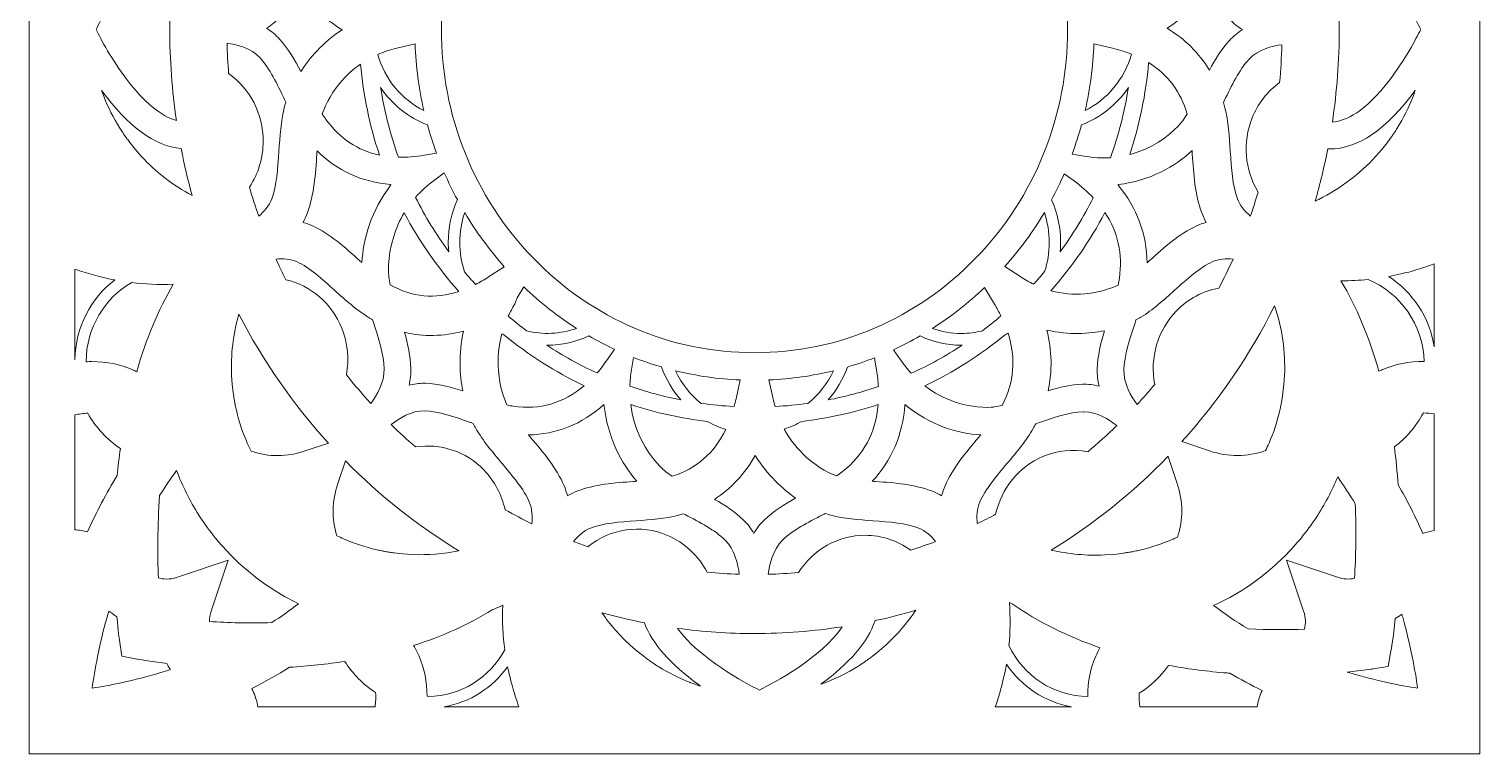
# Model space of a CAD drawing. Header units: millimetres. Extents: x -965 to 732, y -534 to 696.
# Drawn here: x -519.2 to -138.3, y -114.8 to 75.6 of the extents above; entities that cross this region are included whole.
import ezdxf

# ---------------------------------------------------------------- set-up
doc = ezdxf.new("R2010")
doc.units = ezdxf.units.MM
doc.header["$MEASUREMENT"] = 0
doc.layers.add('Layer 8', color=7, linetype='Continuous')

msp = doc.modelspace()

# ---------------------------------------------------------------- linework, layer by layer
at = {"layer": 'Layer 8', "lineweight": 0}
msp.add_lwpolyline([(-519.23, 266.09), (-519.23, -114.82), (-138.31, -114.82), (-138.31, 266.09), (-519.23, 266.09)], dxfattribs=at)
for points, knots in [([(-328.77, -9.41), (-350.73, -9.41), (-371.38, -0.56), (-386.9, 15.5), (-402.43, 31.56), (-410.98, 52.92), (-410.98, 75.63), (-410.98, 98.35), (-402.43, 119.71), (-386.9, 135.77), (-371.38, 151.83), (-350.73, 160.68), (-328.77, 160.68), (-306.81, 160.68), (-286.17, 151.83), (-270.64, 135.77), (-264.68, 129.6), (-259.75, 122.65), (-255.93, 115.14), (-255.7, 114.65), (-255.47, 114.16), (-255.25, 113.67), (-255.24, 113.68), (-255.23, 113.69), (-255.22, 113.7), (-249.56, 102.03), (-246.57, 89.07), (-246.57, 75.63), (-246.57, 52.92), (-255.12, 31.56), (-270.64, 15.5), (-286.17, -0.56), (-306.81, -9.41), (-328.77, -9.41)], [0, 0, 0, 0, 1, 1, 1, 2, 2, 2, 3, 3, 3, 4, 4, 4, 5, 5, 5, 6, 6, 6, 7, 7, 7, 8, 8, 8, 9, 9, 9, 10, 10, 10, 11, 11, 11, 11]), ([(-482.29, 75.63), (-482.29, 67.53), (-481.7, 59.49), (-480.53, 51.56), (-484.63, 52.77), (-489.09, 56.46), (-493.57, 62.37), (-497.48, 67.53), (-500.37, 72.97), (-501.64, 75.53), (-500.37, 78.11), (-497.47, 83.57), (-493.53, 88.76), (-488.19, 95.76), (-483.75, 98.52), (-480.57, 99.49), (-481.71, 91.63), (-482.29, 83.66), (-482.29, 75.63)], [0, 0, 0, 0, 1, 1, 1, 2, 2, 2, 3, 3, 3, 4, 4, 4, 5, 5, 5, 6, 6, 6, 6]), ([(-175.26, 75.63), (-175.26, 83.81), (-175.86, 91.92), (-177.04, 99.91), (-172.52, 99.49), (-167.46, 95.83), (-162.35, 89.24), (-158.23, 83.93), (-155.2, 78.22), (-153.86, 75.53), (-155.14, 72.95), (-158.03, 67.49), (-161.98, 62.31), (-168.48, 53.77), (-173.66, 51.46), (-177.07, 51.15), (-175.87, 59.21), (-175.26, 67.39), (-175.26, 75.63)], [0, 0, 0, 0, 1, 1, 1, 2, 2, 2, 3, 3, 3, 4, 4, 4, 5, 5, 5, 6, 6, 6, 6]), ([(-437.06, 75.44), (-442.16, 72.07), (-445.62, 67.97), (-447.9, 64.46), (-449.43, 67.45), (-451.23, 70.54), (-453.48, 73), (-454.45, 74.07), (-455.58, 75.01), (-456.86, 75.82), (-455.58, 76.63), (-454.45, 77.56), (-453.47, 78.62), (-451.39, 80.88), (-449.7, 83.67), (-448.2, 86.52), (-445.46, 81.99), (-441.73, 78.27), (-437.06, 75.44)], [0, 0, 0, 0, 1, 1, 1, 2, 2, 2, 3, 3, 3, 4, 4, 4, 5, 5, 5, 6, 6, 6, 6]), ([(-204.07, 72.64), (-206.15, 70.39), (-207.84, 67.62), (-209.33, 64.79), (-212.06, 69.3), (-215.79, 73), (-220.44, 75.82), (-215.36, 79.18), (-211.9, 83.27), (-209.63, 86.77), (-208.11, 83.8), (-206.31, 80.72), (-204.07, 78.26), (-203.09, 77.2), (-201.96, 76.26), (-200.69, 75.45), (-201.97, 74.64), (-203.1, 73.7), (-204.07, 72.64)], [0, 0, 0, 0, 1, 1, 1, 2, 2, 2, 3, 3, 3, 4, 4, 4, 5, 5, 5, 6, 6, 6, 6]), ([(-467.24, 71.91), (-464.74, 71.58), (-460.96, 70.65), (-458.56, 68.02), (-456.08, 65.31), (-454.08, 61.15), (-452.15, 57.12), (-452.04, 56.88), (-451.92, 56.64), (-451.81, 56.4), (-451.97, 55.89), (-452.11, 55.41), (-452.22, 54.95), (-453.11, 51.38), (-453.37, 47.38), (-453.63, 43.5), (-453.93, 39.03), (-454.24, 34.4), (-455.49, 31.05), (-456.17, 29.2), (-457.55, 27.65), (-458.93, 26.47), (-459.82, 28.98), (-460.63, 31.52), (-461.38, 34.08), (-459.01, 37.66), (-457.76, 41.81), (-457.76, 46.16), (-457.76, 53.31), (-461.13, 59.87), (-466.83, 63.9), (-467.03, 66.56), (-467.17, 69.23), (-467.24, 71.91)], [0, 0, 0, 0, 1, 1, 1, 2, 2, 2, 3, 3, 3, 4, 4, 4, 5, 5, 5, 6, 6, 6, 7, 7, 7, 8, 8, 8, 9, 9, 9, 10, 10, 10, 11, 11, 11, 11]), ([(-422.68, 70.59), (-422.68, 70.59), (-417.9, 71.73), (-417.9, 71.73), (-417.66, 65.78), (-416.88, 59.93), (-415.57, 54.2), (-421.37, 57.1), (-425.83, 62.44), (-427.7, 68.92), (-426.11, 69.61), (-424.44, 70.18), (-422.68, 70.59)], [0, 0, 0, 0, 1, 1, 1, 2, 2, 2, 3, 3, 3, 4, 4, 4, 4]), ([(-239.65, 71.74), (-239.65, 71.74), (-234.82, 70.59), (-234.82, 70.59), (-233.04, 70.17), (-231.37, 69.65), (-229.81, 69.03), (-231.66, 62.5), (-236.14, 57.12), (-241.98, 54.2), (-240.67, 59.93), (-239.88, 65.79), (-239.65, 71.74)], [0, 0, 0, 0, 1, 1, 1, 2, 2, 2, 3, 3, 3, 4, 4, 4, 4]), ([(-198.11, 52.29), (-200.68, 45.88), (-200.09, 38.65), (-196.56, 32.76), (-197.2, 30.66), (-197.88, 28.57), (-198.61, 26.5), (-199.97, 27.68), (-201.33, 29.22), (-202.01, 31.05), (-203.26, 34.4), (-203.57, 39.03), (-203.87, 43.51), (-204.12, 47.38), (-204.39, 51.38), (-205.28, 54.95), (-205.39, 55.4), (-205.51, 55.86), (-205.65, 56.34), (-205.65, 56.34), (-205.45, 56.76), (-205.45, 56.76), (-203.51, 60.78), (-201.5, 64.94), (-199.01, 67.65), (-196.61, 70.25), (-192.82, 71.17), (-190.32, 71.5), (-190.41, 68.17), (-190.61, 64.86), (-190.92, 61.57), (-194.13, 59.23), (-196.6, 56.04), (-198.11, 52.29)], [0, 0, 0, 0, 1, 1, 1, 2, 2, 2, 3, 3, 3, 4, 4, 4, 5, 5, 5, 6, 6, 6, 7, 7, 7, 8, 8, 8, 9, 9, 9, 10, 10, 10, 11, 11, 11, 11]), ([(-441.27, 51.86), (-441.58, 52.3), (-441.91, 52.78), (-442.25, 53.33), (-441.72, 54.85), (-440.41, 58.02), (-437.63, 61.4), (-436.02, 63.34), (-434.2, 65.01), (-432.19, 66.41), (-431.47, 58.23), (-429.81, 50.21), (-427.22, 42.5), (-432.93, 43.71), (-437.63, 46.84), (-441.27, 51.86)], [0, 0, 0, 0, 1, 1, 1, 2, 2, 2, 3, 3, 3, 4, 4, 4, 5, 5, 5, 5]), ([(-225.32, 66.79), (-220.26, 63.66), (-216.87, 59.15), (-215.2, 53.27), (-215.6, 52.61), (-215.98, 52.04), (-216.34, 51.54), (-216.63, 51.15), (-219.27, 47.65), (-224.54, 44.88), (-226.39, 43.9), (-228.31, 43.16), (-230.28, 42.65), (-227.68, 50.43), (-226.02, 58.53), (-225.32, 66.79)], [0, 0, 0, 0, 1, 1, 1, 2, 2, 2, 3, 3, 3, 4, 4, 4, 5, 5, 5, 5]), ([(-494.64, 48.42), (-494.64, 48.42), (-494.72, 48.54), (-494.72, 48.54), (-494.96, 48.9), (-495.21, 49.27), (-495.42, 49.6), (-497.1, 52.32), (-498.49, 55.06), (-499.53, 57.75), (-499.76, 58.34), (-499.97, 58.93), (-500.18, 59.52), (-493.33, 50.05), (-486.3, 44.91), (-479.28, 44.2), (-478.48, 40.05), (-477.51, 35.93), (-476.39, 31.86), (-481.47, 34.6), (-485.96, 38.08), (-489.75, 42.2), (-489.75, 42.2), (-491.37, 44.04), (-491.37, 44.04), (-491.37, 44.04), (-492.79, 45.83), (-492.79, 45.83), (-493.02, 46.15), (-493.26, 46.47), (-493.52, 46.82), (-493.73, 47.11), (-493.94, 47.39), (-494.14, 47.68), (-494.31, 47.93), (-494.47, 48.17), (-494.64, 48.42)], [0, 0, 0, 0, 1, 1, 1, 2, 2, 2, 3, 3, 3, 4, 4, 4, 5, 5, 5, 6, 6, 6, 7, 7, 7, 8, 8, 8, 9, 9, 9, 10, 10, 10, 11, 11, 11, 12, 12, 12, 12]), ([(-426.92, 60.24), (-423.9, 55.8), (-419.62, 52.34), (-414.62, 50.42), (-413.94, 47.92), (-413.15, 45.46), (-412.27, 43.02), (-412.27, 43.02), (-415.38, 42.49), (-415.38, 42.49), (-417.79, 42.07), (-420.08, 41.89), (-422.26, 41.94), (-424.39, 47.87), (-425.95, 54), (-426.92, 60.24)], [0, 0, 0, 0, 1, 1, 1, 2, 2, 2, 3, 3, 3, 4, 4, 4, 5, 5, 5, 5]), ([(-242.26, 42.24), (-242.26, 42.24), (-245.37, 42.78), (-245.37, 42.78), (-244.44, 45.29), (-243.63, 47.84), (-242.93, 50.42), (-237.93, 52.33), (-233.65, 55.79), (-230.63, 60.24), (-231.6, 53.95), (-233.17, 47.79), (-235.33, 41.83), (-237.58, 41.69), (-239.9, 41.82), (-242.26, 42.24)], [0, 0, 0, 0, 1, 1, 1, 2, 2, 2, 3, 3, 3, 4, 4, 4, 5, 5, 5, 5]), ([(-155.98, 57.7), (-157.01, 55.01), (-158.38, 52.28), (-160.04, 49.58), (-160.28, 49.2), (-160.53, 48.82), (-160.79, 48.42), (-160.79, 48.42), (-160.83, 48.37), (-160.83, 48.37), (-161, 48.12), (-161.17, 47.86), (-161.34, 47.6), (-161.54, 47.32), (-161.74, 47.04), (-161.96, 46.75), (-161.96, 46.75), (-161.98, 46.71), (-161.98, 46.71), (-162.22, 46.39), (-162.46, 46.07), (-162.69, 45.74), (-162.69, 45.74), (-164.11, 43.95), (-164.11, 43.95), (-164.11, 43.95), (-165.63, 42.2), (-165.63, 42.2), (-169.87, 37.57), (-174.92, 33.76), (-180.65, 30.88), (-180.95, 30.73), (-181.25, 30.58), (-181.56, 30.43), (-180.27, 34.94), (-179.18, 39.51), (-178.28, 44.12), (-178.15, 44.11), (-178.02, 44.11), (-177.9, 44.11), (-170.32, 44.11), (-162.72, 49.3), (-155.32, 59.52), (-155.32, 59.53), (-155.31, 59.54), (-155.3, 59.55), (-155.51, 58.93), (-155.74, 58.32), (-155.98, 57.7)], [0, 0, 0, 0, 1, 1, 1, 2, 2, 2, 3, 3, 3, 4, 4, 4, 5, 5, 5, 6, 6, 6, 7, 7, 7, 8, 8, 8, 9, 9, 9, 10, 10, 10, 11, 11, 11, 12, 12, 12, 13, 13, 13, 14, 14, 14, 15, 15, 15, 16, 16, 16, 16]), ([(-432.46, 14.81), (-436.28, 18.25), (-440.23, 21.81), (-444.78, 23.91), (-445.59, 24.27), (-446.43, 24.59), (-447.3, 24.83), (-446.85, 25.65), (-446.47, 26.49), (-446.16, 27.33), (-444.37, 32.14), (-444.01, 37.55), (-443.66, 42.79), (-443.64, 43.08), (-443.62, 43.37), (-443.6, 43.65), (-438.44, 38.41), (-431.86, 35.4), (-424.29, 34.81), (-424.27, 34.76), (-424.25, 34.71), (-424.23, 34.66), (-429.4, 27.97), (-431.54, 20.36), (-431.84, 14.25), (-432.04, 14.43), (-432.24, 14.61), (-432.46, 14.81)], [0, 0, 0, 0, 1, 1, 1, 2, 2, 2, 3, 3, 3, 4, 4, 4, 5, 5, 5, 6, 6, 6, 7, 7, 7, 8, 8, 8, 9, 9, 9, 9]), ([(-233.26, 34.78), (-225.01, 35.73), (-218.29, 39.56), (-213.9, 43.68), (-213.88, 43.39), (-213.86, 43.09), (-213.84, 42.78), (-213.49, 37.55), (-213.13, 32.14), (-211.34, 27.33), (-211.03, 26.49), (-210.64, 25.65), (-210.2, 24.84), (-211.07, 24.59), (-211.91, 24.27), (-212.72, 23.91), (-217.27, 21.81), (-221.22, 18.25), (-225.04, 14.8), (-225.27, 14.6), (-225.5, 14.4), (-225.72, 14.2), (-225.77, 21.7), (-228.37, 28.66), (-233.33, 34.63), (-233.3, 34.68), (-233.28, 34.73), (-233.26, 34.78)], [0, 0, 0, 0, 1, 1, 1, 2, 2, 2, 3, 3, 3, 4, 4, 4, 5, 5, 5, 6, 6, 6, 7, 7, 7, 8, 8, 8, 9, 9, 9, 9]), ([(-409.05, 17.12), (-412.36, 21.64), (-415.27, 26.41), (-417.76, 31.41), (-416.31, 33.07), (-414.65, 34.59), (-412.78, 35.96), (-412.78, 35.96), (-410.21, 37.85), (-410.21, 37.85), (-409.16, 35.45), (-408.02, 33.1), (-406.78, 30.8), (-408.34, 27.31), (-409.16, 23.49), (-409.16, 19.53), (-409.16, 18.72), (-409.12, 17.92), (-409.05, 17.12)], [0, 0, 0, 0, 1, 1, 1, 2, 2, 2, 3, 3, 3, 4, 4, 4, 5, 5, 5, 6, 6, 6, 6]), ([(-250.77, 30.78), (-249.57, 33.01), (-248.46, 35.29), (-247.44, 37.62), (-247.44, 37.62), (-244.88, 35.72), (-244.88, 35.72), (-242.98, 34.32), (-241.3, 32.84), (-239.84, 31.29), (-242.33, 26.33), (-245.23, 21.58), (-248.52, 17.09), (-248.11, 21.74), (-248.86, 26.47), (-250.77, 30.78)], [0, 0, 0, 0, 1, 1, 1, 2, 2, 2, 3, 3, 3, 4, 4, 4, 5, 5, 5, 5]), ([(-423.5, 21.14), (-422.81, 23.34), (-421.88, 25.41), (-420.73, 27.33), (-416.83, 19.92), (-412.02, 13), (-406.39, 6.68), (-412.68, 4.62), (-418.7, 5.19), (-424.38, 8.42), (-424.54, 9.16), (-424.66, 9.82), (-424.75, 10.43), (-424.81, 10.91), (-425.33, 15.31), (-423.5, 21.14)], [0, 0, 0, 0, 1, 1, 1, 2, 2, 2, 3, 3, 3, 4, 4, 4, 5, 5, 5, 5]), ([(-404.91, 11.85), (-406.56, 16.89), (-406.54, 22.38), (-404.86, 27.4), (-401.85, 22.35), (-398.38, 17.6), (-394.45, 13.18), (-394.45, 13.18), (-398.61, 10.49), (-398.61, 10.49), (-399.75, 9.75), (-400.88, 9.1), (-402, 8.53), (-403, 9.62), (-403.97, 10.72), (-404.91, 11.85)], [0, 0, 0, 0, 1, 1, 1, 2, 2, 2, 3, 3, 3, 4, 4, 4, 5, 5, 5, 5]), ([(-255.49, 8.59), (-256.64, 9.14), (-257.77, 9.77), (-258.88, 10.49), (-258.88, 10.49), (-263.08, 13.2), (-263.08, 13.2), (-259.15, 17.62), (-255.67, 22.38), (-252.67, 27.43), (-251.83, 24.92), (-251.39, 22.26), (-251.39, 19.53), (-251.39, 16.89), (-251.8, 14.32), (-252.6, 11.89), (-253.54, 10.77), (-254.5, 9.67), (-255.49, 8.59)], [0, 0, 0, 0, 1, 1, 1, 2, 2, 2, 3, 3, 3, 4, 4, 4, 5, 5, 5, 6, 6, 6, 6]), ([(-242.03, 6.06), (-242.03, 6.06), (-242.03, 6.06), (-242.03, 6.06), (-245.08, 5.81), (-248.06, 6.1), (-250.97, 6.89), (-245.4, 13.18), (-240.63, 20.07), (-236.76, 27.43), (-233.37, 22.31), (-232.1, 16.53), (-232.98, 10.15), (-233.05, 9.61), (-233.16, 9.01), (-233.3, 8.36), (-234.71, 7.67), (-237.8, 6.41), (-242.03, 6.06)], [0, 0, 0, 0, 1, 1, 1, 2, 2, 2, 3, 3, 3, 4, 4, 4, 5, 5, 5, 6, 6, 6, 6]), ([(-437.12, -2.98), (-439.73, 3.53), (-445.18, 8.23), (-451.83, 9.78), (-452.72, 11.56), (-453.57, 13.36), (-454.39, 15.18), (-452.61, 15.34), (-450.58, 15.25), (-448.84, 14.45), (-445.67, 12.99), (-442.29, 9.95), (-439.02, 7.01), (-436.19, 4.45), (-433.26, 1.82), (-430.19, -0.06), (-429.83, -0.28), (-429.44, -0.51), (-429.04, -0.73), (-429.04, -0.73), (-428.88, -1.23), (-428.88, -1.23), (-427.5, -5.5), (-426.08, -9.91), (-425.99, -13.64), (-425.91, -17.23), (-427.96, -20.66), (-429.5, -22.72), (-431.73, -20.29), (-433.86, -17.78), (-435.9, -15.2), (-435.14, -11.08), (-435.55, -6.87), (-437.12, -2.98)], [0, 0, 0, 0, 1, 1, 1, 2, 2, 2, 3, 3, 3, 4, 4, 4, 5, 5, 5, 6, 6, 6, 7, 7, 7, 8, 8, 8, 9, 9, 9, 10, 10, 10, 11, 11, 11, 11]), ([(-228.31, -23.01), (-229.85, -20.95), (-231.89, -17.51), (-231.8, -13.92), (-231.7, -10.19), (-230.27, -5.78), (-228.88, -1.52), (-228.8, -1.29), (-228.72, -1.05), (-228.64, -0.81), (-228.17, -0.56), (-227.72, -0.31), (-227.31, -0.06), (-224.24, 1.81), (-221.31, 4.45), (-218.48, 7.01), (-215.21, 9.95), (-211.83, 12.99), (-208.66, 14.45), (-206.93, 15.25), (-204.91, 15.34), (-203.15, 15.18), (-204.31, 12.6), (-205.55, 10.07), (-206.85, 7.57), (-211.09, 6.81), (-214.93, 4.76), (-217.99, 1.6), (-222.94, -3.51), (-225.04, -10.67), (-223.7, -17.73), (-225.2, -19.53), (-226.73, -21.29), (-228.31, -23.01)], [0, 0, 0, 0, 1, 1, 1, 2, 2, 2, 3, 3, 3, 4, 4, 4, 5, 5, 5, 6, 6, 6, 7, 7, 7, 8, 8, 8, 9, 9, 9, 10, 10, 10, 11, 11, 11, 11]), ([(-502.31, 11.01), (-500.7, 10.57), (-498.82, 10.11), (-496.73, 9.72), (-502.95, 4.92), (-507.03, -2.67), (-507.23, -11.25), (-507.23, -11.25), (-507.23, 12.57), (-507.23, 12.57), (-505.59, 11.99), (-503.94, 11.47), (-502.31, 11.01)], [0, 0, 0, 0, 1, 1, 1, 2, 2, 2, 3, 3, 3, 4, 4, 4, 4]), ([(-162.27, 10.62), (-160.03, 11.03), (-158.04, 11.51), (-156.38, 11.97), (-154.34, 12.54), (-152.31, 13.2), (-150.31, 13.94), (-150.31, 13.94), (-150.31, -7.88), (-150.31, -7.88), (-151.55, -0.08), (-156.04, 6.59), (-162.27, 10.62)], [0, 0, 0, 0, 1, 1, 1, 2, 2, 2, 3, 3, 3, 4, 4, 4, 4]), ([(-481.4, 8.6), (-485.29, 1.8), (-488.5, -5.92), (-490.97, -14.39), (-491.35, -14.2), (-491.73, -14.02), (-492.11, -13.85), (-495.27, -12.45), (-498.84, -11.73), (-502.71, -11.73), (-503.21, -11.73), (-503.73, -11.75), (-504.25, -11.78), (-504.2, -2.82), (-499.36, 4.98), (-492.26, 9.02), (-488.95, 8.61), (-485.29, 8.41), (-481.4, 8.6)], [0, 0, 0, 0, 1, 1, 1, 2, 2, 2, 3, 3, 3, 4, 4, 4, 5, 5, 5, 6, 6, 6, 6]), ([(-391.73, 3.36), (-391.73, 3.36), (-391.66, 3.47), (-391.66, 3.47), (-391.66, 3.47), (-391.07, 4.97), (-391.07, 4.97), (-391.07, 4.97), (-389.32, 7.87), (-389.32, 7.87), (-385.03, 3.76), (-380.41, 0.13), (-375.5, -3.01), (-379.74, -4.53), (-384.33, -4.73), (-388.67, -3.62), (-390.28, -2.39), (-391.85, -1.12), (-393.4, 0.2), (-392.9, 1.27), (-392.35, 2.32), (-391.73, 3.36)], [0, 0, 0, 0, 1, 1, 1, 2, 2, 2, 3, 3, 3, 4, 4, 4, 5, 5, 5, 6, 6, 6, 7, 7, 7, 7]), ([(-268.92, -3.64), (-270.71, -4.1), (-272.57, -4.34), (-274.47, -4.34), (-277.09, -4.34), (-279.65, -3.88), (-282.06, -3.02), (-277.21, 0.08), (-272.64, 3.65), (-268.4, 7.7), (-268.4, 7.7), (-265.77, 3.36), (-265.77, 3.36), (-265.15, 2.32), (-264.59, 1.29), (-264.08, 0.26), (-265.66, -1.09), (-267.27, -2.39), (-268.92, -3.64)], [0, 0, 0, 0, 1, 1, 1, 2, 2, 2, 3, 3, 3, 4, 4, 4, 5, 5, 5, 6, 6, 6, 6]), ([(-163.89, -13.85), (-164.2, -13.99), (-164.52, -14.14), (-164.83, -14.29), (-167.33, -5.48), (-170.67, 2.51), (-174.8, 9.5), (-172.3, 9.48), (-169.91, 9.61), (-167.68, 9.84), (-159.31, 6.32), (-153.19, -2.01), (-152.97, -11.74), (-156.95, -11.69), (-160.61, -12.4), (-163.89, -13.85)], [0, 0, 0, 0, 1, 1, 1, 2, 2, 2, 3, 3, 3, 4, 4, 4, 5, 5, 5, 5]), ([(-461.92, -33.15), (-463.09, -30.52), (-464.06, -27.62), (-464.79, -24.54), (-464.9, -24.09), (-464.99, -23.63), (-465.09, -23.12), (-465.15, -22.83), (-465.21, -22.53), (-465.27, -22.24), (-465.33, -21.9), (-465.38, -21.57), (-465.44, -21.19), (-465.44, -21.19), (-465.45, -21.14), (-465.45, -21.14), (-465.5, -20.75), (-465.56, -20.36), (-465.63, -19.98), (-465.63, -19.98), (-465.89, -17.71), (-465.89, -17.71), (-465.89, -17.71), (-466.05, -15.42), (-466.05, -15.42), (-466.3, -9.99), (-465.67, -4.57), (-464.18, 0.73), (-457.81, -11.58), (-449.9, -22.95), (-440.6, -33.17), (-440.6, -33.17), (-446.71, -35.2), (-446.71, -35.2), (-451.56, -36.83), (-456.22, -36.85), (-460.92, -35.28), (-461.26, -34.59), (-461.6, -33.87), (-461.92, -33.15)], [0, 0, 0, 0, 1, 1, 1, 2, 2, 2, 3, 3, 3, 4, 4, 4, 5, 5, 5, 6, 6, 6, 7, 7, 7, 8, 8, 8, 9, 9, 9, 10, 10, 10, 11, 11, 11, 12, 12, 12, 13, 13, 13, 13]), ([(-209.29, -35.2), (-209.29, -35.2), (-216.59, -32.77), (-216.59, -32.77), (-206.88, -22.03), (-198.71, -10.06), (-192.24, 2.94), (-190.24, -3.05), (-189.36, -9.2), (-189.62, -15.29), (-189.62, -15.29), (-189.78, -17.73), (-189.78, -17.73), (-189.78, -17.73), (-190.03, -19.98), (-190.03, -19.98), (-190.1, -20.38), (-190.16, -20.77), (-190.22, -21.17), (-190.22, -21.17), (-190.23, -21.27), (-190.23, -21.27), (-190.28, -21.6), (-190.33, -21.92), (-190.38, -22.24), (-190.45, -22.54), (-190.51, -22.85), (-190.58, -23.23), (-190.67, -23.67), (-190.76, -24.1), (-190.84, -24.49), (-191.58, -27.6), (-192.53, -30.51), (-193.7, -33.15), (-193.99, -33.82), (-194.3, -34.48), (-194.62, -35.12), (-199.48, -36.85), (-204.29, -36.87), (-209.29, -35.2)], [0, 0, 0, 0, 1, 1, 1, 2, 2, 2, 3, 3, 3, 4, 4, 4, 5, 5, 5, 6, 6, 6, 7, 7, 7, 8, 8, 8, 9, 9, 9, 10, 10, 10, 11, 11, 11, 12, 12, 12, 13, 13, 13, 13]), ([(-405.36, -19.41), (-408.49, -18.41), (-411.88, -17.54), (-415.16, -17.45), (-415.3, -17.44), (-415.43, -17.44), (-415.57, -17.44), (-416.85, -17.44), (-418.16, -17.61), (-419.47, -17.93), (-419.12, -16.42), (-418.96, -14.93), (-418.99, -13.47), (-419.07, -10.36), (-419.77, -7.16), (-420.65, -4.05), (-415.63, -5.25), (-410.43, -5.14), (-405.21, -3.73), (-406.5, -9.84), (-406.15, -15.27), (-405.36, -19.41)], [0, 0, 0, 0, 1, 1, 1, 2, 2, 2, 3, 3, 3, 4, 4, 4, 5, 5, 5, 6, 6, 6, 7, 7, 7, 7]), ([(-238.33, -18.19), (-239.79, -17.83), (-241.23, -17.66), (-242.64, -17.7), (-245.64, -17.77), (-248.73, -18.5), (-251.72, -19.41), (-250.56, -14.21), (-250.67, -8.86), (-252.03, -3.46), (-246.14, -4.8), (-240.9, -4.44), (-236.91, -3.63), (-237.87, -6.85), (-238.71, -10.35), (-238.8, -13.73), (-238.83, -15.19), (-238.68, -16.68), (-238.33, -18.19)], [0, 0, 0, 0, 1, 1, 1, 2, 2, 2, 3, 3, 3, 4, 4, 4, 5, 5, 5, 6, 6, 6, 6]), ([(-395.09, -4.41), (-394.93, -4.5), (-394.76, -4.58), (-394.6, -4.67), (-388.12, -10), (-381.04, -14.51), (-373.52, -18.11), (-378.92, -22.69), (-385.13, -24.49), (-392.07, -23.46), (-392.59, -23.39), (-393.15, -23.28), (-393.77, -23.14), (-394.44, -21.68), (-395.67, -18.48), (-396, -14.08), (-396, -14.08), (-396, -14.08), (-396, -14.08), (-396.26, -10.78), (-395.95, -7.55), (-395.09, -4.41)], [0, 0, 0, 0, 1, 1, 1, 2, 2, 2, 3, 3, 3, 4, 4, 4, 5, 5, 5, 6, 6, 6, 7, 7, 7, 7]), ([(-383.29, -7.43), (-383.22, -7.43), (-383.15, -7.43), (-383.08, -7.43), (-379.37, -7.43), (-375.67, -6.61), (-372.24, -4.99), (-370.05, -6.26), (-367.81, -7.43), (-365.52, -8.5), (-365.52, -8.5), (-367.36, -11.16), (-367.36, -11.16), (-368.25, -12.45), (-369.17, -13.64), (-370.12, -14.73), (-374.69, -12.64), (-379.09, -10.2), (-383.29, -7.43)], [0, 0, 0, 0, 1, 1, 1, 2, 2, 2, 3, 3, 3, 4, 4, 4, 5, 5, 5, 6, 6, 6, 6]), ([(-290.43, -11.27), (-290.43, -11.27), (-292.25, -8.61), (-292.25, -8.61), (-289.89, -7.51), (-287.58, -6.3), (-285.32, -5), (-281.96, -6.6), (-278.28, -7.44), (-274.47, -7.44), (-274.4, -7.44), (-274.34, -7.44), (-274.28, -7.44), (-278.53, -10.24), (-282.98, -12.71), (-287.61, -14.82), (-288.61, -13.73), (-289.55, -12.55), (-290.43, -11.27)], [0, 0, 0, 0, 1, 1, 1, 2, 2, 2, 3, 3, 3, 4, 4, 4, 5, 5, 5, 6, 6, 6, 6]), ([(-263, -4.71), (-262.74, -4.58), (-262.48, -4.44), (-262.21, -4.29), (-260.08, -10.93), (-260.59, -17.28), (-263.76, -23.26), (-264.49, -23.43), (-265.14, -23.56), (-265.74, -23.65), (-265.93, -23.67), (-270.36, -24.29), (-276.09, -22.36), (-278.99, -21.38), (-281.64, -19.96), (-284.04, -18.11), (-276.53, -14.52), (-269.48, -10.03), (-263, -4.71)], [0, 0, 0, 0, 1, 1, 1, 2, 2, 2, 3, 3, 3, 4, 4, 4, 5, 5, 5, 6, 6, 6, 6]), ([(-361.48, -18.2), (-361.44, -16.78), (-361.3, -15.33), (-361.06, -13.86), (-361.06, -13.86), (-360.53, -10.65), (-360.53, -10.65), (-358.12, -11.6), (-355.67, -12.43), (-353.2, -13.15), (-352.04, -16.38), (-350.29, -19.31), (-348.09, -21.82), (-352.64, -20.93), (-357.11, -19.72), (-361.48, -18.2)], [0, 0, 0, 0, 1, 1, 1, 2, 2, 2, 3, 3, 3, 4, 4, 4, 5, 5, 5, 5]), ([(-309.46, -21.82), (-307.26, -19.32), (-305.51, -16.38), (-304.35, -13.16), (-301.95, -12.45), (-299.59, -11.65), (-297.25, -10.74), (-297.25, -10.74), (-296.73, -13.96), (-296.73, -13.96), (-296.49, -15.44), (-296.33, -16.88), (-296.25, -18.27), (-300.56, -19.76), (-304.97, -20.95), (-309.46, -21.82)], [0, 0, 0, 0, 1, 1, 1, 2, 2, 2, 3, 3, 3, 4, 4, 4, 5, 5, 5, 5]), ([(-349.53, -14.14), (-343.98, -15.51), (-338.29, -16.32), (-332.51, -16.56), (-332.51, -16.56), (-333.62, -21.54), (-333.62, -21.54), (-333.77, -22.23), (-333.94, -22.89), (-334.12, -23.54), (-337.02, -23.39), (-339.89, -23.12), (-342.74, -22.72), (-345.6, -20.46), (-347.94, -17.52), (-349.53, -14.14)], [0, 0, 0, 0, 1, 1, 1, 2, 2, 2, 3, 3, 3, 4, 4, 4, 5, 5, 5, 5]), ([(-323.36, -23.54), (-323.55, -22.89), (-323.73, -22.22), (-323.88, -21.54), (-323.88, -21.54), (-324.98, -16.56), (-324.98, -16.56), (-319.22, -16.32), (-313.55, -15.5), (-308.01, -14.14), (-309.6, -17.52), (-311.94, -20.46), (-314.8, -22.72), (-317.63, -23.12), (-320.49, -23.39), (-323.36, -23.54)], [0, 0, 0, 0, 1, 1, 1, 2, 2, 2, 3, 3, 3, 4, 4, 4, 5, 5, 5, 5]), ([(-507.23, -55.91), (-507.23, -55.91), (-507.23, -25.75), (-507.23, -25.75), (-506.17, -25.53), (-505.01, -25.35), (-503.81, -25.28), (-501.72, -29.05), (-498.78, -32.25), (-495.25, -34.6), (-495.57, -36.92), (-495.86, -39.28), (-496.09, -41.68), (-498.95, -46.33), (-501.55, -51.28), (-503.87, -56.49), (-504.95, -56.19), (-506.07, -56), (-507.23, -55.91)], [0, 0, 0, 0, 1, 1, 1, 2, 2, 2, 3, 3, 3, 4, 4, 4, 5, 5, 5, 6, 6, 6, 6]), ([(-399.83, -40.21), (-404.54, -35.34), (-411.2, -33.12), (-417.78, -34.16), (-419.95, -32.28), (-422.07, -30.32), (-424.13, -28.29), (-422.14, -26.7), (-418.81, -24.58), (-415.35, -24.68), (-411.73, -24.79), (-407.48, -26.27), (-403.36, -27.71), (-403.11, -27.79), (-402.87, -27.88), (-402.62, -27.96), (-402.39, -28.45), (-402.16, -28.9), (-401.92, -29.31), (-400.11, -32.48), (-397.56, -35.51), (-395.09, -38.44), (-392.24, -41.82), (-389.3, -45.32), (-387.89, -48.6), (-387.12, -50.4), (-387.03, -52.49), (-387.19, -54.33), (-389.58, -53.18), (-391.94, -51.95), (-394.25, -50.67), (-395.12, -46.7), (-397.03, -43.1), (-399.83, -40.21)], [0, 0, 0, 0, 1, 1, 1, 2, 2, 2, 3, 3, 3, 4, 4, 4, 5, 5, 5, 6, 6, 6, 7, 7, 7, 8, 8, 8, 9, 9, 9, 10, 10, 10, 11, 11, 11, 11]), ([(-387.55, -31.65), (-387.74, -31.42), (-387.93, -31.2), (-388.11, -30.98), (-380.83, -30.91), (-374.07, -28.19), (-368.29, -23), (-367.4, -31.6), (-363.68, -38.61), (-359.68, -43.18), (-359.95, -43.2), (-360.23, -43.22), (-360.51, -43.24), (-365.57, -43.6), (-370.8, -43.97), (-375.44, -45.82), (-376.26, -46.15), (-377.07, -46.54), (-377.85, -47.01), (-378.1, -46.1), (-378.4, -45.23), (-378.75, -44.4), (-378.75, -44.4), (-378.75, -44.4), (-378.75, -44.4), (-380.77, -39.7), (-384.22, -35.61), (-387.55, -31.65)], [0, 0, 0, 0, 1, 1, 1, 2, 2, 2, 3, 3, 3, 4, 4, 4, 5, 5, 5, 6, 6, 6, 7, 7, 7, 8, 8, 8, 9, 9, 9, 9]), ([(-336.33, -29.55), (-339.36, -35.81), (-344.07, -39.93), (-350.41, -41.84), (-351.04, -41.43), (-351.59, -41.05), (-352.07, -40.68), (-352.44, -40.38), (-355.82, -37.65), (-358.51, -32.19), (-359.94, -29.27), (-360.86, -26.21), (-361.26, -23.03), (-354.74, -25.17), (-348.02, -26.65), (-341.17, -27.46), (-339.64, -28.32), (-338.03, -29.02), (-336.33, -29.55)], [0, 0, 0, 0, 1, 1, 1, 2, 2, 2, 3, 3, 3, 4, 4, 4, 5, 5, 5, 6, 6, 6, 6]), ([(-316.38, -27.46), (-309.54, -26.65), (-302.82, -25.17), (-296.31, -23.03), (-296.92, -30.39), (-300.09, -36.32), (-305.8, -40.74), (-306.22, -41.07), (-306.69, -41.41), (-307.23, -41.76), (-308.7, -41.22), (-311.75, -39.85), (-314.99, -37), (-317.43, -34.84), (-319.42, -32.32), (-320.96, -29.47), (-319.36, -28.95), (-317.83, -28.27), (-316.38, -27.46)], [0, 0, 0, 0, 1, 1, 1, 2, 2, 2, 3, 3, 3, 4, 4, 4, 5, 5, 5, 6, 6, 6, 6]), ([(-297.88, -43.18), (-292.76, -37.79), (-289.84, -30.93), (-289.29, -23.02), (-282.78, -28.46), (-275.35, -30.68), (-269.39, -30.99), (-269.58, -31.21), (-269.76, -31.42), (-269.95, -31.65), (-273.28, -35.6), (-276.72, -39.69), (-278.75, -44.4), (-279.1, -45.23), (-279.4, -46.1), (-279.64, -47.01), (-280.43, -46.54), (-281.24, -46.15), (-282.06, -45.82), (-286.7, -43.97), (-291.93, -43.6), (-297, -43.24), (-297.3, -43.22), (-297.59, -43.2), (-297.88, -43.18)], [0, 0, 0, 0, 1, 1, 1, 2, 2, 2, 3, 3, 3, 4, 4, 4, 5, 5, 5, 6, 6, 6, 7, 7, 7, 8, 8, 8, 8]), ([(-270.31, -54.3), (-270.47, -52.48), (-270.38, -50.39), (-269.61, -48.6), (-268.2, -45.32), (-265.25, -41.82), (-262.4, -38.43), (-259.94, -35.51), (-257.39, -32.48), (-255.58, -29.31), (-255.35, -28.91), (-255.12, -28.49), (-254.9, -28.07), (-254.9, -28.07), (-254.47, -27.92), (-254.47, -27.92), (-250.35, -26.5), (-246.08, -25.02), (-242.48, -24.93), (-242.41, -24.93), (-242.34, -24.93), (-242.27, -24.93), (-238.87, -24.93), (-235.64, -27), (-233.69, -28.57), (-236.13, -30.95), (-238.65, -33.23), (-241.24, -35.42), (-245.24, -34.64), (-249.32, -35.07), (-253.09, -36.68), (-259.4, -39.38), (-263.96, -45), (-265.46, -51.85), (-267.06, -52.7), (-268.67, -53.52), (-270.31, -54.3)], [0, 0, 0, 0, 1, 1, 1, 2, 2, 2, 3, 3, 3, 4, 4, 4, 5, 5, 5, 6, 6, 6, 7, 7, 7, 8, 8, 8, 9, 9, 9, 10, 10, 10, 11, 11, 11, 12, 12, 12, 12]), ([(-153.32, -56.87), (-155.28, -52.43), (-157.44, -48.18), (-159.8, -44.13), (-160.03, -40.73), (-160.37, -37.4), (-160.79, -34.14), (-157.66, -31.8), (-155.05, -28.76), (-153.18, -25.23), (-152.18, -25.24), (-151.2, -25.33), (-150.31, -25.46), (-150.31, -25.46), (-150.31, -56.1), (-150.31, -56.1), (-151.36, -56.27), (-152.36, -56.53), (-153.32, -56.87)], [0, 0, 0, 0, 1, 1, 1, 2, 2, 2, 3, 3, 3, 4, 4, 4, 5, 5, 5, 6, 6, 6, 6]), ([(-438.4, -57.5), (-439.81, -52.96), (-439.74, -48.45), (-438.17, -43.74), (-438.17, -43.74), (-436.19, -37.82), (-436.19, -37.82), (-427.18, -46.95), (-417.17, -54.88), (-406.35, -61.43), (-410.42, -62.26), (-414.53, -62.6), (-418.61, -62.42), (-418.61, -62.42), (-421.06, -62.26), (-421.06, -62.26), (-421.06, -62.26), (-423.34, -62), (-423.34, -62), (-423.74, -61.94), (-424.13, -61.88), (-424.55, -61.81), (-424.55, -61.81), (-424.62, -61.8), (-424.62, -61.8), (-424.96, -61.75), (-425.29, -61.7), (-425.63, -61.65), (-425.9, -61.59), (-426.18, -61.53), (-426.47, -61.48), (-426.47, -61.48), (-426.61, -61.45), (-426.61, -61.45), (-427.06, -61.36), (-427.51, -61.27), (-427.91, -61.18), (-431.05, -60.44), (-434, -59.47), (-436.66, -58.3), (-437.25, -58.04), (-437.83, -57.77), (-438.4, -57.5)], [0, 0, 0, 0, 1, 1, 1, 2, 2, 2, 3, 3, 3, 4, 4, 4, 5, 5, 5, 6, 6, 6, 7, 7, 7, 8, 8, 8, 9, 9, 9, 10, 10, 10, 11, 11, 11, 12, 12, 12, 13, 13, 13, 14, 14, 14, 14]), ([(-328.57, -36.41), (-325.31, -41.67), (-321.36, -45.25), (-317.97, -47.6), (-320.86, -49.18), (-323.86, -51.04), (-326.23, -53.37), (-327.26, -54.38), (-328.17, -55.55), (-328.95, -56.87), (-329.73, -55.55), (-330.64, -54.37), (-331.66, -53.37), (-333.84, -51.22), (-336.52, -49.47), (-339.27, -47.93), (-334.89, -45.09), (-331.3, -41.23), (-328.57, -36.41)], [0, 0, 0, 0, 1, 1, 1, 2, 2, 2, 3, 3, 3, 4, 4, 4, 5, 5, 5, 6, 6, 6, 6]), ([(-218.89, -58.37), (-221.55, -59.55), (-224.48, -60.53), (-227.59, -61.27), (-228.06, -61.37), (-228.52, -61.46), (-229.04, -61.57), (-229.04, -61.57), (-229.18, -61.6), (-229.18, -61.6), (-229.43, -61.65), (-229.68, -61.7), (-229.92, -61.75), (-230.27, -61.81), (-230.61, -61.86), (-230.98, -61.92), (-230.98, -61.92), (-231.05, -61.93), (-231.05, -61.93), (-231.44, -61.99), (-231.83, -62.05), (-232.22, -62.11), (-232.22, -62.11), (-234.51, -62.38), (-234.51, -62.38), (-234.51, -62.38), (-236.84, -62.54), (-236.84, -62.54), (-241.54, -62.75), (-246.25, -62.32), (-250.87, -61.24), (-239.73, -54.45), (-229.43, -46.19), (-220.22, -36.66), (-220.21, -36.65), (-220.2, -36.65), (-220.2, -36.64), (-220.2, -36.64), (-217.83, -43.74), (-217.83, -43.74), (-216.22, -48.55), (-216.19, -53.17), (-217.71, -57.82), (-218.1, -58.01), (-218.49, -58.19), (-218.89, -58.37)], [0, 0, 0, 0, 1, 1, 1, 2, 2, 2, 3, 3, 3, 4, 4, 4, 5, 5, 5, 6, 6, 6, 7, 7, 7, 8, 8, 8, 9, 9, 9, 10, 10, 10, 11, 11, 11, 12, 12, 12, 13, 13, 13, 14, 14, 14, 15, 15, 15, 15]), ([(-480.29, -68.39), (-482.4, -69.1), (-484.05, -68.91), (-485.26, -68.56), (-485.51, -62.5), (-485.53, -55.04), (-484.94, -46.89), (-483.52, -44.63), (-482.03, -42.45), (-480.49, -40.39), (-480.4, -40.62), (-480.31, -40.85), (-480.22, -41.08), (-480.22, -41.08), (-480.2, -41.14), (-480.2, -41.14), (-478.67, -45.07), (-476.65, -48.98), (-474.19, -52.77), (-471.83, -56.35), (-469.05, -59.77), (-465.91, -62.95), (-462.78, -66.06), (-459.37, -68.83), (-455.78, -71.21), (-453.4, -72.76), (-450.95, -74.14), (-448.49, -75.34), (-450.71, -77.07), (-453.05, -78.73), (-455.5, -80.29), (-461.49, -80.49), (-467.04, -80.34), (-471.85, -80.04), (-471.85, -79.15), (-471.7, -78.24), (-471.39, -77.3), (-471.39, -77.3), (-466.93, -63.94), (-466.93, -63.94), (-466.93, -63.94), (-480.29, -68.39), (-480.29, -68.39)], [0, 0, 0, 0, 1, 1, 1, 2, 2, 2, 3, 3, 3, 4, 4, 4, 5, 5, 5, 6, 6, 6, 7, 7, 7, 8, 8, 8, 9, 9, 9, 10, 10, 10, 11, 11, 11, 12, 12, 12, 13, 13, 13, 14, 14, 14, 14]), ([(-199.21, -81.92), (-202.39, -80.02), (-205.42, -77.98), (-208.24, -75.82), (-205.39, -74.52), (-202.56, -72.96), (-199.79, -71.17), (-196.22, -68.82), (-192.8, -66.05), (-189.62, -62.91), (-186.51, -59.78), (-183.73, -56.37), (-181.34, -52.76), (-179.07, -49.28), (-177.16, -45.67), (-175.67, -42.03), (-174.07, -44.27), (-172.54, -46.63), (-171.08, -49.08), (-170.76, -56.32), (-170.91, -63.01), (-171.25, -68.67), (-172.71, -69), (-174.15, -68.91), (-175.71, -68.39), (-175.71, -68.39), (-189.07, -63.94), (-189.07, -63.94), (-189.07, -63.94), (-184.61, -77.3), (-184.61, -77.3), (-184.05, -78.98), (-183.98, -80.48), (-184.4, -82.04), (-188.77, -82.18), (-193.79, -82.2), (-199.21, -81.92)], [0, 0, 0, 0, 1, 1, 1, 2, 2, 2, 3, 3, 3, 4, 4, 4, 5, 5, 5, 6, 6, 6, 7, 7, 7, 8, 8, 8, 9, 9, 9, 10, 10, 10, 11, 11, 11, 12, 12, 12, 12]), ([(-376.26, -59.02), (-375.12, -57.6), (-373.63, -56.18), (-371.85, -55.47), (-368.61, -54.18), (-364.14, -53.86), (-359.81, -53.56), (-356.07, -53.29), (-352.19, -53.01), (-348.74, -52.1), (-348.32, -51.98), (-347.89, -51.86), (-347.45, -51.72), (-347.45, -51.72), (-347.01, -51.95), (-347.01, -51.95), (-343.13, -53.95), (-339.11, -56.03), (-336.49, -58.61), (-333.98, -61.08), (-333.09, -65.01), (-332.77, -67.6), (-335.6, -67.51), (-338.41, -67.34), (-341.21, -67.09), (-343.49, -62.73), (-347.13, -59.31), (-351.58, -57.41), (-358.62, -54.4), (-366.54, -55.55), (-372.5, -60.37), (-373.76, -59.94), (-375.02, -59.49), (-376.26, -59.02)], [0, 0, 0, 0, 1, 1, 1, 2, 2, 2, 3, 3, 3, 4, 4, 4, 5, 5, 5, 6, 6, 6, 7, 7, 7, 8, 8, 8, 9, 9, 9, 10, 10, 10, 11, 11, 11, 11]), ([(-299.73, -57.37), (-306.77, -57.37), (-313.39, -61.1), (-317.24, -67.16), (-319.87, -67.39), (-322.51, -67.54), (-325.17, -67.61), (-324.84, -65.02), (-323.94, -61.1), (-321.42, -58.63), (-318.8, -56.06), (-314.77, -53.99), (-310.88, -52), (-310.88, -52), (-310.82, -51.97), (-310.82, -51.97), (-310.61, -51.86), (-310.41, -51.76), (-310.2, -51.65), (-309.7, -51.82), (-309.21, -51.97), (-308.76, -52.1), (-305.31, -53.01), (-301.43, -53.29), (-297.68, -53.56), (-293.36, -53.86), (-288.89, -54.18), (-285.65, -55.47), (-283.88, -56.18), (-282.38, -57.6), (-281.25, -59.01), (-283.4, -59.82), (-285.57, -60.57), (-287.75, -61.27), (-291.28, -58.72), (-295.39, -57.37), (-299.73, -57.37)], [0, 0, 0, 0, 1, 1, 1, 2, 2, 2, 3, 3, 3, 4, 4, 4, 5, 5, 5, 6, 6, 6, 7, 7, 7, 8, 8, 8, 9, 9, 9, 10, 10, 10, 11, 11, 11, 12, 12, 12, 12]), ([(-416.82, -89.14), (-417.24, -88.21), (-417.71, -87.27), (-418.26, -86.3), (-410.72, -83.91), (-403.83, -80.8), (-397.65, -76.99), (-396.67, -76.59), (-395.73, -76.18), (-394.83, -75.75), (-395.04, -79.97), (-394.8, -83.92), (-394.33, -87.44), (-398.28, -94.74), (-405.82, -99.68), (-414.46, -99.68), (-414.55, -99.68), (-414.64, -99.67), (-414.72, -99.67), (-414.74, -95.83), (-415.44, -92.24), (-416.82, -89.14)], [0, 0, 0, 0, 1, 1, 1, 2, 2, 2, 3, 3, 3, 4, 4, 4, 5, 5, 5, 6, 6, 6, 7, 7, 7, 7]), ([(-241.28, -99.68), (-250.35, -99.68), (-258.21, -94.23), (-261.98, -86.33), (-261.64, -82.85), (-261.54, -79.02), (-261.87, -74.99), (-261.75, -75.05), (-261.63, -75.12), (-261.5, -75.18), (-261.36, -75.25), (-261.22, -75.32), (-261.09, -75.38), (-254.34, -80.11), (-246.65, -83.95), (-238.07, -86.9), (-238.48, -87.66), (-238.85, -88.4), (-239.18, -89.14), (-240.56, -92.24), (-241.26, -95.82), (-241.28, -99.68), (-241.28, -99.68), (-241.28, -99.68), (-241.28, -99.68)], [0, 0, 0, 0, 1, 1, 1, 2, 2, 2, 3, 3, 3, 4, 4, 4, 5, 5, 5, 6, 6, 6, 7, 7, 7, 8, 8, 8, 8]), ([(-484.64, -93.44), (-491.83, -95.6), (-498.16, -96.83), (-502.68, -97.53), (-502.01, -92.85), (-500.82, -86.3), (-498.75, -78.86), (-498.6, -78.33), (-498.44, -77.8), (-498.29, -77.27), (-497.63, -77.78), (-496.92, -78.3), (-496.16, -78.8), (-495.82, -82.52), (-495.5, -84.73), (-495.47, -84.91), (-495.47, -84.91), (-494.85, -89.09), (-494.85, -89.09), (-494.85, -89.09), (-490.83, -89.87), (-490.83, -89.87), (-490.64, -89.9), (-487.79, -90.45), (-483.07, -91.02), (-482.77, -91.57), (-482.52, -92), (-482.37, -92.25), (-482.29, -92.38), (-482.21, -92.52), (-482.12, -92.65), (-482.96, -92.92), (-483.8, -93.19), (-484.64, -93.44)], [0, 0, 0, 0, 1, 1, 1, 2, 2, 2, 3, 3, 3, 4, 4, 4, 5, 5, 5, 6, 6, 6, 7, 7, 7, 8, 8, 8, 9, 9, 9, 10, 10, 10, 11, 11, 11, 11]), ([(-345.51, -96.09), (-345.51, -96.09), (-345.73, -95.98), (-345.73, -95.98), (-345.73, -95.98), (-345.96, -95.92), (-345.96, -95.92), (-348.6, -94.89), (-351.28, -93.54), (-353.92, -91.92), (-354.3, -91.68), (-354.68, -91.43), (-355.08, -91.16), (-355.08, -91.16), (-355.13, -91.12), (-355.13, -91.12), (-355.39, -90.95), (-355.65, -90.78), (-355.91, -90.61), (-356.21, -90.4), (-356.5, -90.19), (-356.81, -89.96), (-356.81, -89.96), (-356.86, -89.92), (-356.86, -89.92), (-357.16, -89.7), (-357.47, -89.47), (-357.78, -89.25), (-357.78, -89.25), (-359.58, -87.83), (-359.58, -87.83), (-359.58, -87.83), (-361.34, -86.29), (-361.34, -86.29), (-364.15, -83.73), (-366.67, -80.85), (-368.85, -77.71), (-365.16, -78.74), (-361.43, -79.62), (-357.68, -80.36), (-355.6, -85.82), (-350.84, -91.27), (-343.5, -96.58), (-343.31, -96.72), (-343.1, -96.86), (-342.91, -97), (-343.77, -96.73), (-344.64, -96.42), (-345.51, -96.09)], [0, 0, 0, 0, 1, 1, 1, 2, 2, 2, 3, 3, 3, 4, 4, 4, 5, 5, 5, 6, 6, 6, 7, 7, 7, 8, 8, 8, 9, 9, 9, 10, 10, 10, 11, 11, 11, 12, 12, 12, 13, 13, 13, 14, 14, 14, 15, 15, 15, 16, 16, 16, 16]), ([(-297.09, -79.79), (-293.51, -79.02), (-289.97, -78.11), (-286.46, -77.07), (-288.7, -80.42), (-291.3, -83.46), (-294.22, -86.14), (-294.22, -86.14), (-296.07, -87.76), (-296.07, -87.76), (-296.07, -87.76), (-297.86, -89.18), (-297.86, -89.18), (-298.18, -89.41), (-298.51, -89.65), (-298.85, -89.91), (-298.85, -89.91), (-298.89, -89.93), (-298.89, -89.93), (-299.16, -90.14), (-299.44, -90.34), (-299.72, -90.54), (-299.97, -90.71), (-300.23, -90.88), (-300.5, -91.06), (-300.5, -91.06), (-300.57, -91.11), (-300.57, -91.11), (-300.94, -91.36), (-301.31, -91.61), (-301.65, -91.82), (-304.4, -93.52), (-307.16, -94.91), (-309.87, -95.96), (-310.38, -96.16), (-310.88, -96.34), (-311.39, -96.52), (-303.84, -91.04), (-299.04, -85.42), (-297.09, -79.79)], [0, 0, 0, 0, 1, 1, 1, 2, 2, 2, 3, 3, 3, 4, 4, 4, 5, 5, 5, 6, 6, 6, 7, 7, 7, 8, 8, 8, 9, 9, 9, 10, 10, 10, 11, 11, 11, 12, 12, 12, 13, 13, 13, 13]), ([(-158.61, -78.86), (-156.53, -86.3), (-155.34, -92.85), (-154.68, -97.53), (-159.2, -96.83), (-165.53, -95.6), (-172.72, -93.44), (-172.88, -93.39), (-173.04, -93.34), (-173.21, -93.29), (-169.1, -92.9), (-166.62, -92.51), (-166.47, -92.49), (-166.47, -92.49), (-162.43, -91.84), (-162.43, -91.84), (-162.43, -91.84), (-161.68, -87.68), (-161.68, -87.68), (-161.64, -87.47), (-161.09, -84.36), (-160.54, -79.25), (-159.98, -78.91), (-159.41, -78.53), (-158.83, -78.11), (-158.75, -78.36), (-158.68, -78.61), (-158.61, -78.86)], [0, 0, 0, 0, 1, 1, 1, 2, 2, 2, 3, 3, 3, 4, 4, 4, 5, 5, 5, 6, 6, 6, 7, 7, 7, 8, 8, 8, 9, 9, 9, 9]), ([(-328.77, -83.18), (-321.01, -83.18), (-313.31, -82.58), (-305.72, -81.39), (-311.25, -89.52), (-323.72, -96.17), (-327.49, -98.05), (-331.16, -96.21), (-343.28, -89.75), (-348.96, -81.82), (-342.29, -82.72), (-335.55, -83.18), (-328.77, -83.18)], [0, 0, 0, 0, 1, 1, 1, 2, 2, 2, 3, 3, 3, 4, 4, 4, 4]), ([(-459.15, -102.41), (-459.38, -101.1), (-459.75, -99.86), (-460.26, -98.71), (-460.42, -98.35), (-460.59, -97.99), (-460.78, -97.63), (-457.34, -95.9), (-454.02, -94.03), (-450.84, -92.03), (-445.82, -91.74), (-440.97, -91.23), (-436.31, -90.5), (-434.23, -93.8), (-431.47, -96.6), (-428.23, -98.69), (-428.15, -99.99), (-428.24, -101.27), (-428.39, -102.41), (-428.39, -102.41), (-459.15, -102.41), (-459.15, -102.41)], [0, 0, 0, 0, 1, 1, 1, 2, 2, 2, 3, 3, 3, 4, 4, 4, 5, 5, 5, 6, 6, 6, 7, 7, 7, 7]), ([(-264.15, -97.91), (-263.62, -96), (-263.09, -93.75), (-262.65, -91.23), (-258.71, -97.06), (-252.6, -101.21), (-245.53, -102.41), (-245.53, -102.41), (-265.56, -102.41), (-265.56, -102.41), (-265.04, -100.91), (-264.56, -99.4), (-264.15, -97.91)], [0, 0, 0, 0, 1, 1, 1, 2, 2, 2, 3, 3, 3, 4, 4, 4, 4]), ([(-410.21, -102.41), (-403.43, -101.26), (-397.53, -97.39), (-393.58, -91.92), (-393.22, -93.72), (-392.82, -95.34), (-392.43, -96.76), (-391.9, -98.65), (-391.29, -100.54), (-390.61, -102.41), (-390.61, -102.41), (-410.21, -102.41), (-410.21, -102.41)], [0, 0, 0, 0, 1, 1, 1, 2, 2, 2, 3, 3, 3, 4, 4, 4, 4]), ([(-227.61, -102.41), (-227.76, -101.32), (-227.84, -100.1), (-227.77, -98.86), (-224.78, -96.97), (-222.17, -94.48), (-220.12, -91.55), (-215.48, -92.39), (-210.65, -93.03), (-205.63, -93.46), (-205.07, -93.5), (-204.52, -93.55), (-203.96, -93.59), (-201.23, -95.21), (-198.4, -96.73), (-195.49, -98.17), (-195.57, -98.35), (-195.66, -98.53), (-195.74, -98.71), (-196.25, -99.86), (-196.62, -101.1), (-196.85, -102.41), (-196.85, -102.41), (-227.61, -102.41), (-227.61, -102.41)], [0, 0, 0, 0, 1, 1, 1, 2, 2, 2, 3, 3, 3, 4, 4, 4, 5, 5, 5, 6, 6, 6, 7, 7, 7, 8, 8, 8, 8])]:
    msp.add_open_spline(points, degree=3, knots=knots, dxfattribs=at)

doc.saveas('drawing.dxf')
